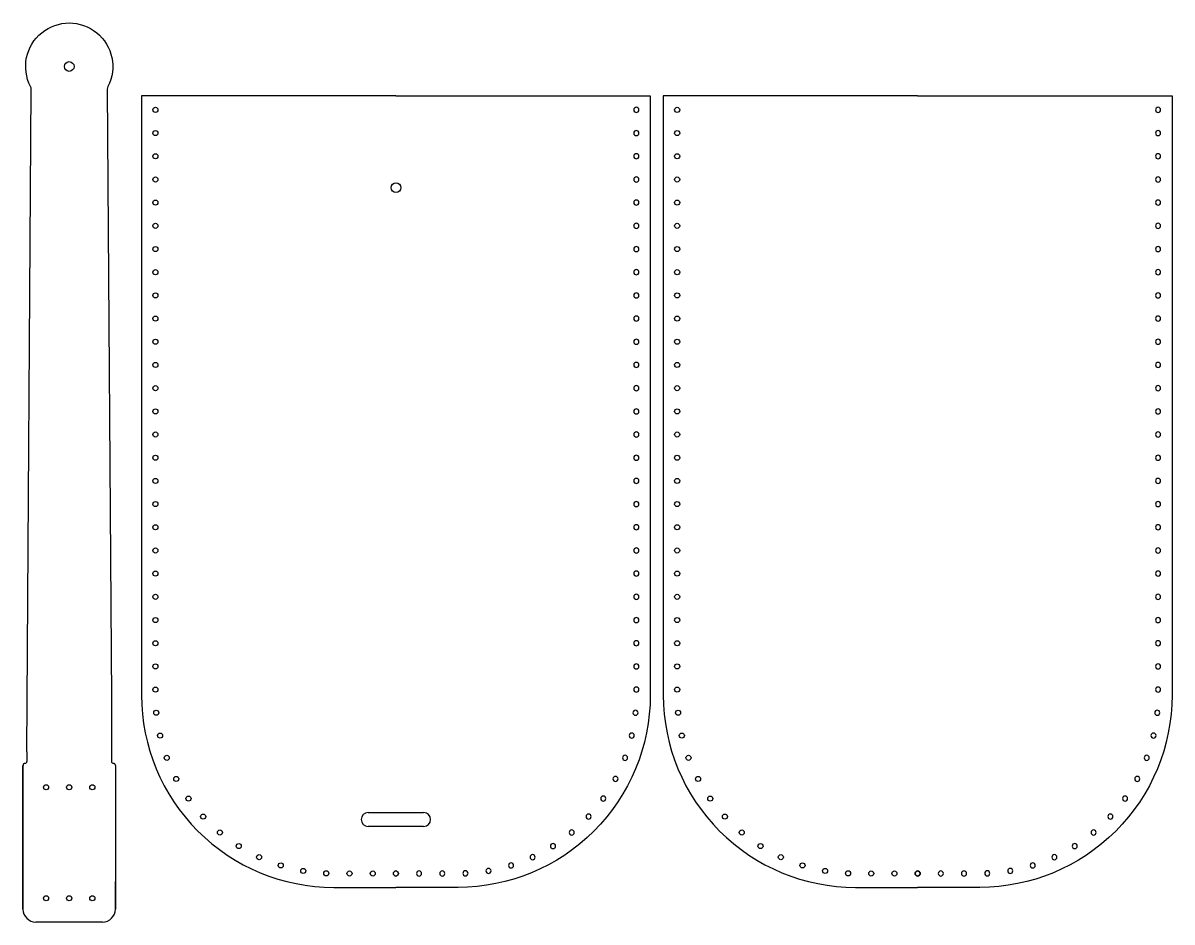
# Model space of a CAD drawing. Header units: millimetres. Extents: x 2203 to 2451, y 1403 to 1597.
import ezdxf

# ---------------------------------------------------------------- set-up
doc = ezdxf.new("R2010")
doc.units = ezdxf.units.MM

# ---------------------------------------------------------------- blocks, each defined once
blk = doc.blocks.new('*U18')
blk.add_circle((0, 0), 0.55)
blk = doc.blocks.new('*U19')
at = {"color": 0, "linetype": 'ByBlock', "lineweight": -2, "transparency": 16777216}
for p, rotation in [((2231.37, 1578.12), 270), ((2231.37, 1573.1), 270), ((2231.37, 1568.09), 270), ((2231.37, 1563.07), 270), ((2231.37, 1558.06), 270), ((2231.37, 1553.05), 270), ((2231.37, 1548.03), 270), ((2231.37, 1543.02), 270), ((2231.37, 1538), 270), ((2231.37, 1532.99), 270), ((2231.37, 1527.98), 270), ((2231.37, 1522.96), 270), ((2231.37, 1517.95), 270), ((2231.37, 1512.93), 270), ((2231.37, 1507.92), 270), ((2231.37, 1502.91), 270), ((2231.37, 1497.89), 270), ((2231.37, 1492.88), 270), ((2231.37, 1487.86), 270), ((2231.37, 1482.85), 270), ((2231.37, 1477.84), 270), ((2231.37, 1472.82), 270), ((2231.37, 1467.81), 270), ((2231.37, 1462.79), 270), ((2231.37, 1457.78), 270), ((2231.37, 1452.76), 270), ((2231.55, 1447.76), 275.6623935326047), ((2232.37, 1442.81), 283.113595419239), ((2233.82, 1438.02), 290.564797305873), ((2235.88, 1433.45), 298.0159991925072), ((2238.52, 1429.19), 305.4672010791414), ((2241.69, 1425.31), 312.9184029657756), ((2245.33, 1421.87), 320.3696048524097), ((2249.39, 1418.93), 327.8208067390439), ((2253.79, 1416.54), 335.272008625678), ((2258.47, 1414.75), 342.7232105123122), ((2263.34, 1413.57), 350.1744123989464), ((2268.32, 1413.04), 357.6256142855807)]:
    blk.add_blockref('*U18', p, dxfattribs=dict(at, rotation=rotation))
for p in [(2273.34, 1413.01), (2278.35, 1413.01), (2283.37, 1413.01)]:
    blk.add_blockref('*U18', p, dxfattribs=at)
blk = doc.blocks.new('*U20')
blk.add_circle((0, 0), 0.55)
blk = doc.blocks.new('*U22')
at = {"color": 0, "linetype": 'ByBlock', "lineweight": -2, "transparency": 16777216}
for p, rotation in [((2231.37, 1578.12), 270), ((2231.37, 1573.1), 270), ((2231.37, 1568.09), 270), ((2231.37, 1563.07), 270), ((2231.37, 1558.06), 270), ((2231.37, 1553.05), 270), ((2231.37, 1548.03), 270), ((2231.37, 1543.02), 270), ((2231.37, 1538), 270), ((2231.37, 1532.99), 270), ((2231.37, 1527.98), 270), ((2231.37, 1522.96), 270), ((2231.37, 1517.95), 270), ((2231.37, 1512.93), 270), ((2231.37, 1507.92), 270), ((2231.37, 1502.91), 270), ((2231.37, 1497.89), 270), ((2231.37, 1492.88), 270), ((2231.37, 1487.86), 270), ((2231.37, 1482.85), 270), ((2231.37, 1477.84), 270), ((2231.37, 1472.82), 270), ((2231.37, 1467.81), 270), ((2231.37, 1462.79), 270), ((2231.37, 1457.78), 270), ((2231.37, 1452.76), 270), ((2231.55, 1447.76), 275.6623935326047), ((2232.37, 1442.81), 283.113595419239), ((2233.82, 1438.02), 290.564797305873), ((2235.88, 1433.45), 298.0159991925072), ((2238.52, 1429.19), 305.4672010791414), ((2241.69, 1425.31), 312.9184029657756), ((2245.33, 1421.87), 320.3696048524097), ((2249.39, 1418.93), 327.8208067390439), ((2253.79, 1416.54), 335.272008625678), ((2258.47, 1414.75), 342.7232105123122), ((2263.34, 1413.57), 350.1744123989464), ((2268.32, 1413.04), 357.6256142855807)]:
    blk.add_blockref('*U20', p, dxfattribs=dict(at, rotation=rotation))
for p in [(2273.34, 1413.01), (2278.35, 1413.01), (2283.37, 1413.01)]:
    blk.add_blockref('*U20', p, dxfattribs=at)
blk = doc.blocks.new('*U30')
blk.add_circle((0, 0), 0.55)
blk = doc.blocks.new('*U32')
at = {"color": 0, "linetype": 'ByBlock', "lineweight": -2, "transparency": 16777216}
for p, rotation in [((2231.37, 1578.12), 270), ((2231.37, 1573.1), 270), ((2231.37, 1568.09), 270), ((2231.37, 1563.07), 270), ((2231.37, 1558.06), 270), ((2231.37, 1553.05), 270), ((2231.37, 1548.03), 270), ((2231.37, 1543.02), 270), ((2231.37, 1538), 270), ((2231.37, 1532.99), 270), ((2231.37, 1527.98), 270), ((2231.37, 1522.96), 270), ((2231.37, 1517.95), 270), ((2231.37, 1512.93), 270), ((2231.37, 1507.92), 270), ((2231.37, 1502.91), 270), ((2231.37, 1497.89), 270), ((2231.37, 1492.88), 270), ((2231.37, 1487.86), 270), ((2231.37, 1482.85), 270), ((2231.37, 1477.84), 270), ((2231.37, 1472.82), 270), ((2231.37, 1467.81), 270), ((2231.37, 1462.79), 270), ((2231.37, 1457.78), 270), ((2231.37, 1452.76), 270), ((2231.55, 1447.76), 275.6623935326047), ((2232.37, 1442.81), 283.113595419239), ((2233.82, 1438.02), 290.564797305873), ((2235.88, 1433.45), 298.0159991925072), ((2238.52, 1429.19), 305.4672010791414), ((2241.69, 1425.31), 312.9184029657756), ((2245.33, 1421.87), 320.3696048524097), ((2249.39, 1418.93), 327.8208067390439), ((2253.79, 1416.54), 335.272008625678), ((2258.47, 1414.75), 342.7232105123122), ((2263.34, 1413.57), 350.1744123989464), ((2268.32, 1413.04), 357.6256142855807)]:
    blk.add_blockref('*U30', p, dxfattribs=dict(at, rotation=rotation))
for p in [(2273.34, 1413.01), (2278.35, 1413.01), (2283.37, 1413.01)]:
    blk.add_blockref('*U30', p, dxfattribs=at)
blk = doc.blocks.new('*U33')
blk.add_circle((0, 0), 0.55)
blk = doc.blocks.new('*U34')
at = {"color": 0, "linetype": 'ByBlock', "lineweight": -2, "transparency": 16777216}
for p, rotation in [((2231.37, 1578.12), 270), ((2231.37, 1573.1), 270), ((2231.37, 1568.09), 270), ((2231.37, 1563.07), 270), ((2231.37, 1558.06), 270), ((2231.37, 1553.05), 270), ((2231.37, 1548.03), 270), ((2231.37, 1543.02), 270), ((2231.37, 1538), 270), ((2231.37, 1532.99), 270), ((2231.37, 1527.98), 270), ((2231.37, 1522.96), 270), ((2231.37, 1517.95), 270), ((2231.37, 1512.93), 270), ((2231.37, 1507.92), 270), ((2231.37, 1502.91), 270), ((2231.37, 1497.89), 270), ((2231.37, 1492.88), 270), ((2231.37, 1487.86), 270), ((2231.37, 1482.85), 270), ((2231.37, 1477.84), 270), ((2231.37, 1472.82), 270), ((2231.37, 1467.81), 270), ((2231.37, 1462.79), 270), ((2231.37, 1457.78), 270), ((2231.37, 1452.76), 270), ((2231.55, 1447.76), 275.6623935326047), ((2232.37, 1442.81), 283.113595419239), ((2233.82, 1438.02), 290.564797305873), ((2235.88, 1433.45), 298.0159991925072), ((2238.52, 1429.19), 305.4672010791414), ((2241.69, 1425.31), 312.9184029657756), ((2245.33, 1421.87), 320.3696048524097), ((2249.39, 1418.93), 327.8208067390439), ((2253.79, 1416.54), 335.272008625678), ((2258.47, 1414.75), 342.7232105123122), ((2263.34, 1413.57), 350.1744123989464), ((2268.32, 1413.04), 357.6256142855807)]:
    blk.add_blockref('*U33', p, dxfattribs=dict(at, rotation=rotation))
for p in [(2273.34, 1413.01), (2278.35, 1413.01), (2283.37, 1413.01)]:
    blk.add_blockref('*U33', p, dxfattribs=at)

msp = doc.modelspace()

# ---------------------------------------------------------------- linework, layer by layer
for p, q in [((2203.58, 1439.28), (2203.58, 1437.23)), ((2221.88, 1439.24), (2221.88, 1437.24)), ((2202.73, 1436.39), (2202.73, 1405.31)), ((2202.73, 1411.31), (2202.73, 1436.39)), ((2222.73, 1436.38), (2222.73, 1405.31)), ((2222.73, 1436.38), (2222.73, 1411.31)), ((2277.37, 1426.17), (2283.37, 1426.17)), ((2283.37, 1426.17), (2289.37, 1426.17)), ((2289.37, 1423.17), (2277.37, 1423.17)), ((2202.73, 1405.31), (2202.73, 1411.31)), ((2222.73, 1405.31), (2222.73, 1411.31)), ((2219.93, 1402.51), (2205.53, 1402.51))]:
    msp.add_line(p, q)
for points in [[(2203.58, 1439.28), (2204.51, 1582.6, 0.121648), (2204.37, 1583.17, -1.643306), (2221.09, 1583.17, 0.12165), (2220.95, 1582.6), (2221.88, 1450.83), (2221.88, 1439.24)], [(2283.37, 1581.12), (2228.37, 1581.12), (2228.37, 1451.56, 0.414214), (2269.92, 1410.01), (2283.37, 1410.01)], [(2283.37, 1581.12), (2338.37, 1581.12), (2338.37, 1451.56, -0.414214), (2296.81, 1410.01), (2283.37, 1410.01)], [(2396.19, 1581.12), (2341.19, 1581.12), (2341.19, 1451.56, 0.414214), (2382.74, 1410.01), (2396.19, 1410.01)], [(2396.19, 1581.12), (2451.19, 1581.12), (2451.19, 1451.56, -0.414214), (2409.63, 1410.01), (2396.19, 1410.01)]]:
    msp.add_lwpolyline(points, format="xyb")
for centre, radius in [((2212.73, 1587.5), 1.05), ((2283.37, 1561.32), 1.05), ((2283.37, 1561.32), 1.05), ((2207.73, 1431.66), 0.55), ((2212.73, 1431.66), 0.55), ((2217.73, 1431.66), 0.55), ((2207.73, 1407.66), 0.55), ((2212.73, 1407.66), 0.55), ((2217.73, 1407.66), 0.55)]:
    msp.add_circle(centre, radius)
for centre, radius, start, end in [((2203.16, 1436.39), 0.421, 90, 180), ((2203.16, 1437.23), 0.421, 270, 0), ((2222.3, 1437.24), 0.429, 180, 270), ((2222.3, 1436.38), 0.429, 0, 90), ((2277.37, 1424.67), 1.5, 90, 270), ((2289.37, 1424.67), 1.5, 270, 90), ((2205.53, 1405.31), 2.8, 180, 270), ((2219.93, 1405.31), 2.8, 270, 0)]:
    msp.add_arc(centre, radius, start, end)

# ---------------------------------------------------------------- block references
for name, p in [('*U19', (0, 0)), ('*U32', (112.82, 0))]:
    msp.add_blockref(name, p)
at = {"xscale": -1}
for name, p in [('*U22', (4566.73, 0)), ('*U34', (4679.55, 0))]:
    msp.add_blockref(name, p, dxfattribs=at)

doc.saveas('drawing.dxf')
